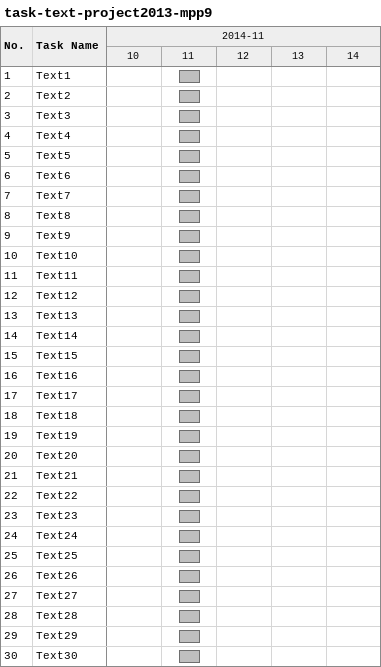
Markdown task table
task-text-project2013-mpp9

| ID | Task | Start | Finish |
|---|---|---|---|
| 1 | Text1 | 2014-11-11 | 2014-11-11 |
| 2 | Text2 | 2014-11-11 | 2014-11-11 |
| 3 | Text3 | 2014-11-11 | 2014-11-11 |
| 4 | Text4 | 2014-11-11 | 2014-11-11 |
| 5 | Text5 | 2014-11-11 | 2014-11-11 |
| 6 | Text6 | 2014-11-11 | 2014-11-11 |
| 7 | Text7 | 2014-11-11 | 2014-11-11 |
| 8 | Text8 | 2014-11-11 | 2014-11-11 |
| 9 | Text9 | 2014-11-11 | 2014-11-11 |
| 10 | Text10 | 2014-11-11 | 2014-11-11 |
| 11 | Text11 | 2014-11-11 | 2014-11-11 |
| 12 | Text12 | 2014-11-11 | 2014-11-11 |
| 13 | Text13 | 2014-11-11 | 2014-11-11 |
| 14 | Text14 | 2014-11-11 | 2014-11-11 |
| 15 | Text15 | 2014-11-11 | 2014-11-11 |
| 16 | Text16 | 2014-11-11 | 2014-11-11 |
| 17 | Text17 | 2014-11-11 | 2014-11-11 |
| 18 | Text18 | 2014-11-11 | 2014-11-11 |
| 19 | Text19 | 2014-11-11 | 2014-11-11 |
| 20 | Text20 | 2014-11-11 | 2014-11-11 |
| 21 | Text21 | 2014-11-11 | 2014-11-11 |
| 22 | Text22 | 2014-11-11 | 2014-11-11 |
| 23 | Text23 | 2014-11-11 | 2014-11-11 |
| 24 | Text24 | 2014-11-11 | 2014-11-11 |
| 25 | Text25 | 2014-11-11 | 2014-11-11 |
| 26 | Text26 | 2014-11-11 | 2014-11-11 |
| 27 | Text27 | 2014-11-11 | 2014-11-11 |
| 28 | Text28 | 2014-11-11 | 2014-11-11 |
| 29 | Text29 | 2014-11-11 | 2014-11-11 |
| 30 | Text30 | 2014-11-11 | 2014-11-11 |
